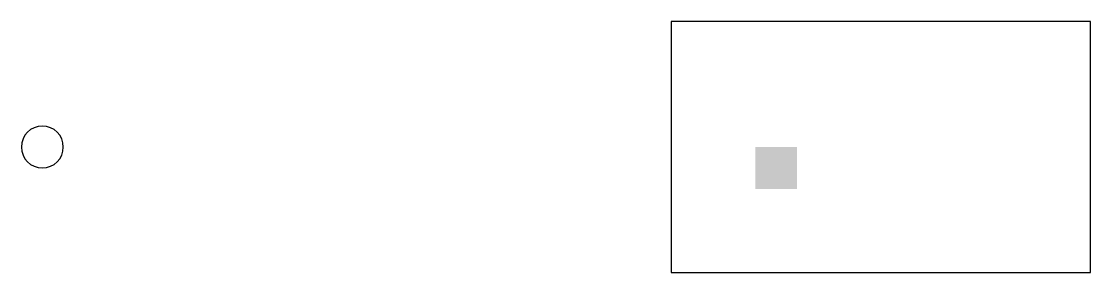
# Model space of a CAD drawing. Header units: millimetres. Extents: x -155 to 100, y 0 to 60.
import ezdxf

# ---------------------------------------------------------------- set-up
doc = ezdxf.new("R2010")
doc.units = ezdxf.units.MM

msp = doc.modelspace()

# ---------------------------------------------------------------- hatches: boundary and pattern name
at = {"layer": 'CUT'}
msp.add_hatch(color=256, dxfattribs=at).paths.add_polyline_path([(20, 20), (30, 20), (30, 30), (20, 30)], flags=0)

# ---------------------------------------------------------------- linework, layer by layer
msp.add_lwpolyline([(0, 0), (100, 0), (100, 60), (0, 60)], close=True, dxfattribs=at)
at = {"layer": 'CUT', "extrusion": (0, 0, -1)}
msp.add_circle((150, 30), 5, dxfattribs=at)

doc.saveas('drawing.dxf')
